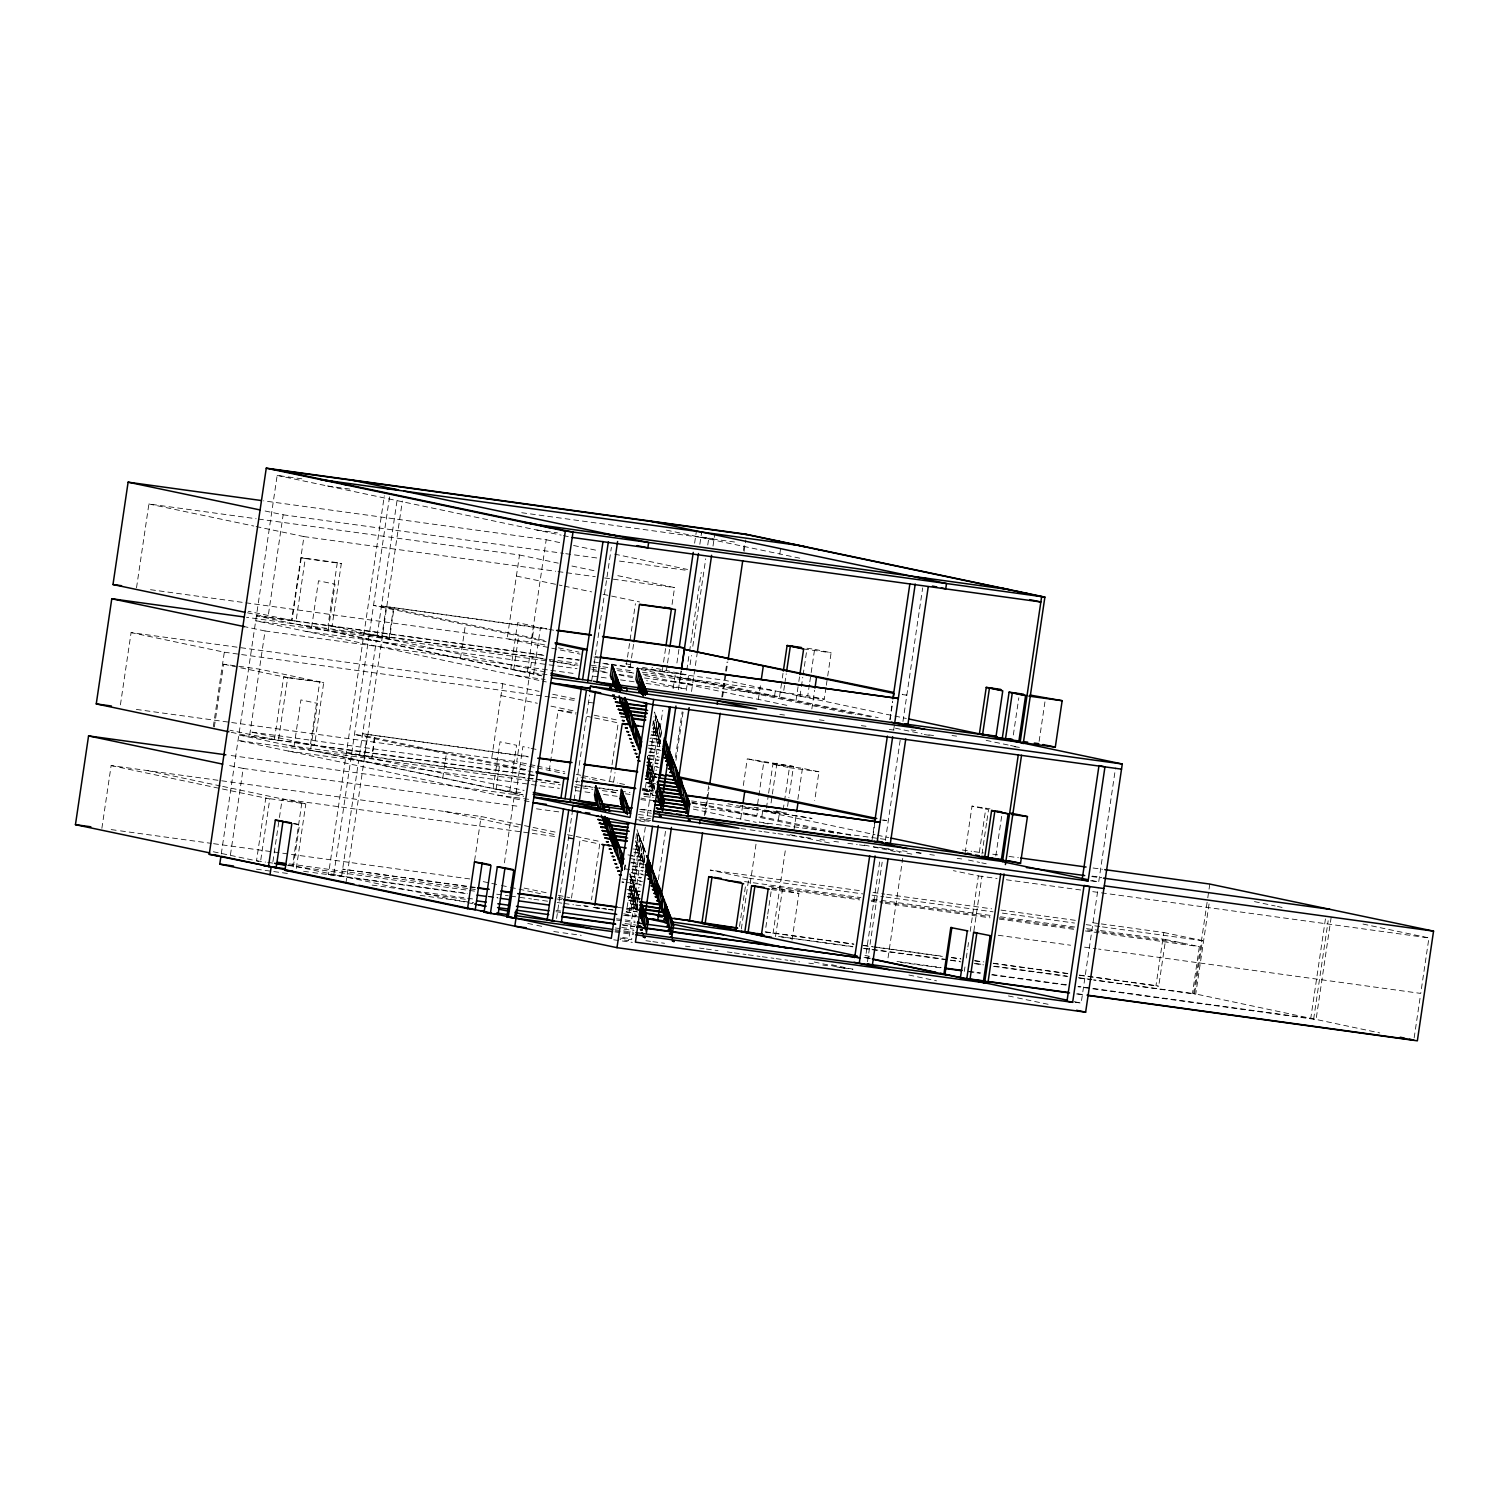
<?xml version="1.0" encoding="UTF-8"?>
<svg xmlns="http://www.w3.org/2000/svg" width="1509" height="1509" viewBox="0 0 1509 1509"><rect width="100%" height="100%" fill="white"/><g stroke="black" fill="none" stroke-linecap="round" stroke-linejoin="round"><path stroke-width="0.75" stroke-dasharray="5 3.75" d="M623.802 882.331L621.953 882.237M628.989 900.533L638.043 901.345M631.818 907.871L638.628 908.361M635.138 911.606L633.233 911.323L637.817 911.719M656.264 732.129L654.34 731.865L656.208 731.94M659.093 739.467L650.021 738.523M645.192 778.927L653.604 780.662M653.19 721.34L655.547 730.752L657.49 719.472L655.019 735.204M637.062 842.55L638.005 848.284M647.474 769.137L649.832 778.531C653.812 763.365 648.587 753.878 647.625 779.285L648.002 779.342M654.34 726.904L654.604 725.018M631.347 890.329L632.29 896.063M648.625 774.683L648.889 772.797M638.477 846.209L640.835 855.603M656.019 728.677L656.962 734.411L658.829 723.018L661.451 730.545L659.263 746.201M632.761 894.007L635.119 903.401L636.968 892.008L638.194 895.874M650.304 776.475L651.247 782.209M639.627 851.755L639.891 849.888M657.434 732.355L658.377 738.071M633.912 899.553L634.176 897.666M651.718 780.134L652.661 785.868M641.306 853.547L642.249 859.281L644.098 847.869L641.91 863.77L643.777 847.945M658.848 736.015L659.791 741.749M635.591 901.345L636.534 907.06L638.382 895.667L636.157 911.549L638.477 895.799L639.609 899.534M653.152 783.812L654.076 789.528M642.721 857.206L643.664 862.941L644.928 854.434M659.999 741.56L660.282 739.674M637.005 905.004L637.949 910.738M654.284 789.358L654.566 787.472M643.871 862.752L644.136 860.885M136.527 587.774L148.901 503.987L256.134 518.738M101.876 828.309L111.138 765.572L481.126 816.501L556.161 832.289M120.418 704.854L131.094 632.592L502.723 683.747L539.109 691.386M213.297 726.791L224.313 652.19L131.094 632.592M214.353 726.942L223.615 664.205L259.661 669.166L323.718 682.653L314.457 745.371M221.276 853.905L277.166 475.41L302.385 478.881M230.424 854.924L243.194 768.439L227.274 765.101M534.318 775.343L249.532 736.147L265.056 630.988L244.458 626.65M542.316 654.906L268.036 617.143L283.145 514.795L262.623 510.476M256.077 526.528L303.95 536.6L291.577 620.388L248.249 611.277M111.138 765.572L269.79 798.94L260.529 861.677L256.511 860.828L265.773 798.11L305.818 803.901L295.689 872.56M274.412 739.58L283.673 676.843L319.719 681.804L310.458 744.541M301.272 557.708L292.01 620.444L296.009 621.293L305.29 558.556L301.272 557.708L337.299 562.668L341.317 563.517L332.055 626.254M223.615 664.205L287.691 677.692L278.429 740.41L229.934 730.224M272.922 861.658L279.09 819.84M279.429 817.52L282.183 798.94L556.802 836.74M294.029 746.578L300.913 699.912L317.437 703.383L310.533 750.048M311.627 627.442L318.512 580.776L335.017 584.247L328.132 630.913M301.819 803.071L292.539 865.789L288.049 865.166M337.299 562.668L328.038 625.405L389.548 638.345L393.906 608.749L373.534 605.43L546.069 641.721M293.293 866.864L299.518 824.631L293.331 823.329M389.548 496.876L333.659 875.39L328.472 874.315L384.323 495.782M341.619 876.125L358.67 760.366L345.58 758.555M359.519 754.858L376.345 640.684L363.254 638.873M377.118 635.723L397.471 497.593M364.178 755.877L367.064 736.203L354.464 734.468L533.922 772.231M386.134 607.165L381.758 636.741L389.548 638.345M345.938 883.142L402.375 500.988M374.307 737.731L371.95 757.461L374.854 737.807L367.064 736.203M389.001 638.269L393.359 608.674M442.778 778.059L446.494 752.878M460.452 658.377L465.545 623.821M258.454 519.058L519.511 554.991L507.137 638.779L580.097 654.133M474.599 860.639L481.126 816.501M502.723 683.747L491.708 758.348L535.186 767.477M493.16 788.452L500.045 741.787L516.568 745.257L509.665 791.942M510.759 669.336L517.644 622.651L534.148 626.141L527.263 672.807M496.046 789.245L499.762 764.082M513.701 669.581L518.813 635.025M544.768 644.965L531.074 642.079L546.201 539.732L263.585 500.837M535.035 765.629L516.719 761.781L532.262 656.622L246.514 617.294M504.421 862.827L514.494 794.545L228.217 755.141M516.003 793.262L522.887 746.597L529.093 747.898M533.601 674.127L540.486 627.461L546.673 628.763M549.238 770.665L558.16 710.249L576.174 712.738M556.595 918.491L572.269 812.389M574.08 799.977L589.585 695.027M591.66 680.861L611.39 547.352M571.496 898.025L580.078 839.928L599.714 844.059L591.49 899.836M627.178 659.471L626.141 666.431L638.948 669.147M627.518 657.151L635.421 603.713M609.636 780.983L611.692 767.044M612.032 764.705L618.218 722.886L587.076 716.341M630.158 667.28L631.177 660.32M631.535 657.981L633.591 644.041M613.654 781.813L615.012 772.533M624.424 869.825L624.99 864.997M624.594 869.788L625.443 865.053M635.836 838.683L636.817 831.931M652.718 725.64L654.038 716.643M631.29 877.446L628.932 893.196M638.118 833.27L626.48 911.757L630.498 912.605L640.948 840.607M647.003 771.212L648.851 759.8L650.077 763.667M646.663 775.683L648.983 759.932M662.187 671.392L663.206 664.432M663.564 662.111L665.62 648.172M672.071 604.449L674.561 587.605L615.276 575.136M636.194 849.095L638.156 833.289L641.08 840.739M655.17 735.223L657.075 719.416L658.905 723.132L649.002 791.433L644.984 790.584L654.246 727.847L658.264 728.696L653.755 728.074M654.133 727.074L655.981 715.681L657.207 719.548M655.698 716.454L654.566 712.022L655.793 715.87L653.416 731.507L656.075 715.813M631.064 877.427L632.761 881.124L630.121 896.836L632.403 881.067L637.062 892.121L634.78 907.89L636.685 892.083M648.417 774.871L650.266 763.479M639.533 836.948L637.609 852.755L639.854 836.873M648.078 779.361L650.398 763.611M629.14 912.323L638.401 849.586M634.138 884.67L631.535 900.496L634.12 884.783M649.492 783.02L651.813 767.27M658.867 723.132L656.358 738.863M667.223 665.262L666.186 672.241L641.665 667.091M667.563 662.941L669.619 649.002M632.893 904.155L635.232 888.405L633.176 904.193M633.705 899.741L635.27 888.405M649.417 783.001L649.077 782.964C650.681 751.501 655.943 774.853 650.454 786.623L650.851 786.679M640.118 860.036L642.362 844.286M650.907 786.679L653.114 770.797L655.736 778.342L653.039 771.306M645.305 827.272L628.555 940.711L619.935 939.522M650.624 820.556L646.625 819.727L662.791 710.324M652.322 790.358L654.529 774.475L652.246 790.339M659.414 746.219L661.583 730.45M653.944 789.452L654.604 784.944M642.966 867.373L644.192 858.357M643.985 862.922L644.664 858.432M673.127 688.67L675.579 672.127M676.919 662.979L679.295 646.946M694.612 543.183L696.422 530.942M678.371 689.745L681.144 670.939M699.836 544.296L701.647 532.055L700.931 537.393M679.465 682.785L681.2 671.26M686.802 670.034L689.217 653.755M689.556 651.435L701.232 572.345M675.41 757.443L682.162 711.72M658.358 879.558L665.544 830.95M675.957 760.366L683.181 711.437M686.274 690.481L687.312 683.483L674.221 681.691M870.429 716.888L688.085 678.522L688.726 673.919M690.085 664.714L691.443 655.491M692.801 646.286L705.722 558.802M707.759 544.994L708.777 538.091L695.706 536.28M691.518 691.499L697.516 651.152M713.002 546.088L714.794 533.865M704.269 815.652L706.325 801.694M706.665 799.374L708.74 785.416M721.792 697.026L726.942 662.13M743.428 550.464L744.465 543.485M705.307 814.256L707.476 799.468M707.815 797.148L709.192 787.83M722.622 696.951L726.093 673.448M726.433 671.128L727.791 661.923M744.107 551.426L745.804 539.901M743.315 785.51L747.257 758.838L793.47 766.402L788.886 797.525M740.655 819.047L742.768 804.787M758.329 699.365L760.725 683.464M779.813 553.973L780.587 548.654M739.523 926.432L745.767 884.199M786.585 813.068L756.877 808.975L758.518 797.865M758.838 795.639L763.761 762.309L747.257 758.838M741.315 928.997L748.822 878.2L710.23 870.089L861.432 890.895M750.162 883.765L756.235 842.626M761.856 816.595L762.667 811.087M779.531 696.913L781.983 680.352M782.322 678.013L783.001 673.372M766.006 810.899L812.068 818.444L766.006 810.899L768.307 795.356M768.628 793.13L772.891 764.233L802.448 768.307L818.953 771.778L814.69 800.657M784.529 685.426L783.473 692.631L780.228 692.178M784.869 683.105L786.246 673.825M771.061 802.939L772.042 796.262M772.363 794.036L776.965 762.932M778.361 820.066L779.172 814.558M796.035 700.383L798.487 683.822M798.827 681.502L799.506 676.843M765.836 927.375L767.477 916.265M767.798 914.039L771.08 891.819M783.171 809.937L784.152 803.26M784.491 801.034L789.414 767.704L772.891 764.233M799.977 696.102L801.053 688.915M801.392 686.576L802.75 677.296M803.109 674.976L806.881 649.436M787.566 806.41L788.547 799.732M825.989 687.595L824.272 699.214L807.749 695.743L809.465 684.124M809.824 681.804L810.842 674.844M811.182 672.524L814.615 649.304L805.806 648.078M773.023 933.675L785.661 848.058M775.513 936.58L782.398 889.895L770.948 888.329M797.846 799.412L802.448 768.307M793.923 830.252L796.356 813.804M811.842 708.928L814.634 690.292M826.328 685.275L827.347 678.314M827.705 675.994L831.119 652.775L814.615 649.304M792.018 940.05L798.902 893.385L782.398 889.895M871.9 840.966L874.522 823.348M889.876 719.661L892.536 701.119M872.824 836.646L874.767 823.518M890.084 719.699L892.687 702.175M893.686 729.866L894.705 722.943M870.071 958.46L865.525 957.517L879.936 859.998M867.486 961.723L882.18 862.186M885.387 840.456L900.175 740.259M902.948 721.472L922.678 587.888M888.047 957.857L902.74 858.376M965.138 852.792L972.022 806.108L989.998 808.881M979.303 852.472L985.867 808.013M964.289 971.4L964.949 966.967M966.25 958.064L967.571 949.18M967.891 946.954L968.552 942.521M970.193 931.393L978.379 875.918L953.386 870.655M981.982 854.037L986.565 822.933M986.905 820.707L988.546 809.597L972.022 806.108M973.909 930.827L982.001 875.974M1013.331 734.977L1018.82 697.818M995.808 855.943L1001.712 815.935M1039.116 741.353L1044.945 701.874M1090.422 880.803L1098.703 881.954L1115.547 767.892M1075.087 1002.259L1081.161 1003.108L1098.25 887.349M1100.476 930.563L1165.608 939.522L1158.705 986.207L1155.988 985.622L1163.835 932.524L1089.404 922.282M1165.608 939.522L1199.372 946.633L1192.487 993.299L1379.735 1032.91M1193.619 993.771L1207.445 900.062M1207.785 897.78L1209.803 884.067M1163.835 932.524L1202.428 940.635L1194.581 993.752L1094.553 979.982M1209.049 903.985L1195.732 994.205L1093.233 979.945M1325.43 918.924L1310.755 1018.405L1078.313 986.414M1313.66 1019.009L1328.165 920.754M1331.164 917.359L1316.074 1019.518L1077.954 986.754M1414.159 1037.871L1420.403 995.638M1362.985 924.055L1428.929 937.919L1420.724 993.412L1098.59 949.067M637.251 846.228L635.515 845.436M640.08 853.151L633.308 852.679M650.851 793.602L652.643 794.3M646.984 779.644L645.23 778.908L654.17 780.134M654.208 787.698L648.059 786.246L654.774 787.17M642.909 860.47L633.893 859.715M650.851 735.147L657.66 735.92L651.416 734.638M659.037 739.693L657.188 739.184L659.037 739.278M646.606 782.605L655.019 784.322M649.436 789.924L651.228 790.641L649.474 789.905M641.495 857.225L626.348 854.603M637.213 904.702L630.404 903.929L636.647 905.211M656.189 732.393L651.662 731.79M655.849 735.26L657.622 736.015M658.678 742.598L660.301 743.39L651.435 742.183M648.361 783.378L646.644 782.567L655.585 783.812M636.873 849.133L638.59 849.944L634.12 849.322M639.703 856.471L641.419 857.282L630.253 855.735M629.404 897.251L627.687 896.44L638.854 897.987M629.027 900.571L630.875 900.722L629.102 900.1M632.233 904.589L630.517 903.778M631.856 907.909L633.705 908.06L631.931 907.437M646.588 775.683L648.53 759.876L647.436 756.141M642.683 844.323L640.985 840.607L638.665 856.357M644.136 848.001L645.324 851.736M629.064 893.215L639.684 894.611M657.849 742.522L660.169 726.772M327.434 485.973L350.56 489.161M521.718 512.72L734.525 542.014M536.789 530.017L557.443 532.847M283.145 514.795L563.423 553.369M565.762 553.69L598.469 558.198M619.482 561.084L687.217 570.421M303.95 536.6L555.689 571.251M558.009 571.571L595.301 576.702M604.637 577.985L674.561 587.605M305.29 558.556L341.317 563.517M803.637 648.983L831.119 652.775M546.673 628.687L381.475 605.958L547.239 629.159M150.523 589.698L531.074 642.079M902.552 694.593L906.834 695.177L902.231 694.215M558.613 657.151L579.569 660.018M593.546 661.942L600.525 662.904M602.864 663.224L632.912 667.374M641.91 668.6L686.123 674.693L651.926 667.506M543.825 655.396L256.436 615.842L541.844 675.862M557.802 657.32L578.739 660.206M604.336 663.734L608.995 664.375M611.315 664.696L634.667 667.902M636.911 668.204L725.074 680.352L906.343 718.473M363.971 633.912L546.918 659.093M549.257 659.414L577.174 663.262M591.132 665.186L600.45 666.469M602.77 666.789L614.408 668.393M616.728 668.713L633.007 670.939M642.325 672.222L688.047 678.522M306.685 626.405L382.305 636.817M680.144 677.805L775.324 690.915L774.589 695.875L644.494 677.975M780.266 691.952L807.749 695.743M554.727 661.961L255.7 620.803L546.315 681.936M557.066 662.281L578.004 665.167M591.962 667.091L608.259 669.336M617.558 670.618L633.837 672.844M643.117 674.127L724.339 685.312L878.219 717.68M796.733 695.649L824.272 699.214M305.95 631.366L546.767 664.526M549.106 664.847L577.023 668.676M593.301 670.92L600.28 671.882M602.619 672.203L607.259 672.844M618.897 674.448L632.856 676.372M265.056 630.988L548.465 669.996M550.785 670.317L576.344 673.825M592.603 676.07L606.543 677.994M620.482 679.899L634.421 681.823M646.041 683.426L685.539 688.858L646.644 680.672M516.04 670.449L548.446 674.9M515.323 675.41L545.164 679.522M911.04 729.884L915.586 730.507M952.047 735.524L956.612 736.147M779.832 714.398L784.491 715.04M819.425 719.85L824.084 720.491M861.356 725.622L866.015 726.263M889.31 729.469L893.969 730.111M928.903 734.902L933.543 735.543M1014.746 746.729L1019.386 747.37M924.206 734.562L931.166 735.524M224.313 652.19L549.483 696.951M551.804 697.271L577.362 700.798M588.982 702.383L595.942 703.345M287.691 677.692L323.718 682.653M650.586 737.995L657.302 738.92M649.775 741.353L660.452 742.937M651.19 745.012L660.037 746.672M648.398 745.239L659.565 746.766M763.761 762.309L793.47 766.402M648.134 748.068L659.32 749.596M789.414 767.704L818.953 771.778M649.813 748.898L660.98 750.445M649.549 751.727L658.49 752.953M648.983 752.255L657.924 753.481M648.738 755.085L657.679 756.33M648.172 755.613L659.339 757.16M647.908 758.442L659.093 759.989M647.342 758.97L658.528 760.517M647.097 761.8L658.264 763.347M646.531 762.328L657.698 763.875M646.267 765.157L657.452 766.704M647.946 766.006L659.112 767.534M647.682 768.836L656.622 770.062M647.116 769.364L656.057 770.59M646.871 772.193L655.811 773.419M646.305 772.721L657.471 774.249M527.848 756.462L362.65 733.732L528.376 756.914M646.512 772.797L660.47 774.721M647.04 773.249L656.34 774.532M646.041 775.551L657.226 777.097M656.66 777.607L645.399 776.06M136.338 709.419L516.719 761.781M525.566 769.779L250.4 731.903L371.95 757.461M881.822 820.028L888.254 820.915L883.652 819.953M642.155 789.113L653.793 790.716M642.74 789.565L652.039 790.848M644.984 790.584L651.813 791.527M533.224 775.494L238.837 734.977L522.189 794.564M575.118 781.247L579.758 781.888M642.23 790.49L653.491 792.036M754.066 807.39L758.65 808.032M346.391 753.048L559.613 782.398M575.91 784.642L582.889 785.604M585.209 785.925L596.847 787.528M599.167 787.849L617.785 790.414M643.381 793.923L657.339 795.847M289.106 745.54L525.264 778.04M527.584 778.361L560.16 782.85M581.097 785.736L592.735 787.34M595.055 787.66L618.332 790.848M620.652 791.169L629.97 792.451M643.928 794.375L653.227 795.658M691.631 800.939L757.744 810.05L756.914 815.558L693.103 806.768M530.074 780.681L238.026 740.485L522.001 800.204M532.413 781.002L560.329 784.85M574.288 786.774L592.905 789.339M602.223 790.603L616.162 792.527M625.462 793.809L630.102 794.451M644.022 796.356L653.303 797.639M692.744 803.071L706.665 804.995M288.276 751.048L529.093 784.208M531.432 784.529L559.349 788.358M575.627 790.603L582.606 791.565M584.945 791.885L591.924 792.847M603.562 794.451L617.521 796.375M640.778 799.563L650.096 800.845M885.33 839.4L759.272 822.047L770.59 824.442M962.365 850.001L971.702 851.302M974.041 851.623L983.378 852.906M992.715 854.188L999.712 855.15M1009.049 856.433L1018.386 857.716M1093.082 867.996L1102.438 869.297M498.46 789.565L523.906 793.074M641.551 809.277L650.869 810.559M639.797 809.409L651.435 811.012M639.759 811.597L651.398 813.2M1092.214 876.107L1101.513 877.37M916.661 852.453L921.339 853.094M1091.743 876.54L1101.08 877.823M497.649 795.092L529.772 799.506M638.42 814.464L651.341 816.218M740.825 828.554L747.804 829.516M750.124 829.837L761.762 831.44M764.101 831.761L775.739 833.364M778.059 833.685L789.697 835.288M792.018 835.609L803.656 837.212M805.976 837.533L810.635 838.174M819.953 839.457L824.593 840.098M833.911 841.381L838.57 842.022M847.869 843.286L857.187 844.568M859.508 844.889L866.487 845.851M873.334 846.794L879.936 847.7M884.255 848.303L893.366 849.548M902.476 850.812L907.041 851.434M916.152 852.698L920.697 853.321M929.827 854.566L934.373 855.207M957.159 858.338L961.723 858.961M638.892 817.105L650.492 818.708M640.42 818.878L646.625 819.727M635.553 819.481L651.907 821.726M243.194 768.439L520.171 806.579M536.468 808.805L559.745 812.012M978.379 875.918L997.072 878.483M1006.409 879.766L1081.104 890.046M1092.78 891.649L1428.929 937.919M568.44 838.344L575.419 839.306M633.007 848.945L639.759 849.869L635.761 849.02M633.874 852.17L638.345 852.774M629.989 858.564L641.174 860.111M873.051 892.498L884.689 894.101M887.009 894.422L991.696 908.833M1000.995 910.116L1075.445 920.358M748.822 878.2L862.79 893.894M872.108 895.177L883.727 896.78M886.066 897.101L993.073 911.832M1002.372 913.115L1074.483 923.036M1086.122 924.64L1100.08 926.564M1102.4 926.884L1202.428 940.635M631.403 862.243L642.589 863.77M630.837 862.771L644.249 864.6M632.818 865.902L644.003 867.449M744.559 881.577L860.866 897.591M872.504 899.194L991.13 915.51M1000.448 916.793L1074.88 927.035M1086.518 928.639L1098.137 930.242M632.252 866.43L643.438 867.977M768.798 886.16L859.526 898.647M871.146 900.251L882.784 901.854M885.104 902.175L989.791 916.585M999.09 917.868L1075.86 928.431M1087.48 930.034L1099.118 931.638M1101.438 931.958L1182.867 943.163M771.344 887.726L859.753 899.892M871.372 901.477L883.01 903.08M885.33 903.401L990.017 917.812M999.316 919.094L1076.087 929.657M1085.386 930.94L1199.372 946.633M632.007 869.259L643.174 870.806M624.726 868.863L642.627 871.334M293.765 823.839L299.518 824.631M771.401 889.593L798.902 893.385M631.177 872.617L642.362 874.164M632.856 873.447L644.041 874.994M630.366 875.974L641.551 877.521M629.8 876.503L640.985 878.049M629.536 879.332L640.721 880.879M622.274 878.936L642.4 881.709M626.48 882.388L642.136 884.538M630.404 883.538L641.57 885.066M998.204 935.259L1070.579 945.219M1084.575 947.143L1096.251 948.746M630.14 886.368L639.08 887.594M629.574 886.896L638.514 888.122M627.084 889.423L640.495 891.253M628.763 890.253L639.929 891.781M627.933 893.611L639.118 895.139M640.533 898.817L627.612 896.912M630.762 900.93L637.477 901.854M111.176 829.592L118.174 830.554M120.494 830.874L211.241 843.361M213.561 843.682L271.733 851.698M274.072 852.019L471.864 879.238M633.591 908.267L638.062 908.89M475.278 887.386L342.656 869.127L475.769 887.839M626.499 908.211L640.476 910.134M557.217 899.043L561.857 899.685M617.709 907.362L624.688 908.324M627.008 908.644L643.306 910.889M289.2 863.903L475.373 889.537M256.511 860.828L265.527 862.073M267.772 862.394L274.525 863.318M594.961 907.418L606.222 908.965M608.467 909.286L612.975 909.908M287.54 865.393L475.75 891.31M496.687 894.196L508.326 895.78M510.664 896.101L517.644 897.063M519.964 897.383L531.602 898.987M533.922 899.307L547.899 901.231M557.198 902.514L561.857 903.155M564.177 903.476L573.495 904.759M575.816 905.079L587.454 906.683M593.112 907.362L606.618 909.21M608.863 909.531L613.371 910.153M625.99 911.983L635.044 913.228M765.195 931.845L853.585 944.012M862.884 945.294L872.202 946.558M874.522 946.879L941.974 956.178M951.292 957.461L960.592 958.743M974.55 960.648L983.849 961.931M993.148 963.214L1067.599 973.456M1079.218 975.059L1155.988 985.622M765.591 932.09L853.981 944.257M863.28 945.539L877.238 947.463M879.577 947.784L942.37 956.423M951.689 957.706L960.988 958.988M974.946 960.912L981.925 961.874M993.544 963.478L1067.995 973.72M1079.614 975.323L1158.705 986.207M328.472 874.296L467.262 893.403M488.161 896.289L497.517 897.572M625.443 915.171L639.439 917.114M852.849 946.558L778.191 936.429L852.792 946.86M864.261 948.274L948.237 959.686M950.33 960.12L959.856 961.29M975.927 963.647L983.114 964.496M994.525 966.213L1066.863 976.021M1078.275 977.738L1092.459 979.53M303.592 871.259L310.533 872.221M312.835 872.542L467.809 893.856M488.709 896.742L498.045 898.025M623.651 915.303L635.327 916.925M863.337 948.463L948.501 960.026M950.84 960.346L960.969 961.893M974.173 963.572L983.51 964.855M993.507 966.382L1067.882 976.606M1079.218 978.021L1091.12 979.813M256.436 869.184L288.521 873.598M372.195 885.104L465.281 897.93M467.601 898.251L474.58 899.213M556.029 910.417L560.688 911.059M616.483 918.736L635.044 921.282M425.689 893.8L469.903 899.892M556.01 911.738L560.669 912.379M616.521 920.056L635.138 922.621M420.124 895.365L473.637 902.722M624.915 923.546L636.553 925.149M897.006 961.459L941.163 967.533M969.061 971.381L980.68 972.965M992.3 974.569L1066.693 984.811M865.525 957.517L870.203 958.158M900.552 962.327L940.239 967.797M968.25 971.645L979.926 973.248M991.583 974.852L1066.297 985.151M622.161 924.696L634.874 926.469M622.708 925.149L634.346 926.752M621.727 927.45L633.384 929.054M615.351 927.96L633.969 930.525M614.918 929.714L633.535 932.279M1077.69 993.809L1084.688 994.789M1076.539 993.922L1083.537 994.884M615.219 930.883L633.837 933.449M614.88 931.902L633.497 934.467M622.632 937.523L631.931 938.805M645.909 940.711L650.549 941.352M652.888 941.673L664.526 943.276M685.463 946.162L690.122 946.803M699.422 948.086L704.081 948.727M706.401 949.048L718.039 950.651M727.357 951.934L732.016 952.575M734.336 952.896L745.974 954.499M748.294 954.82L759.932 956.423M762.271 956.744L773.891 958.328M776.23 958.649L787.868 960.252M790.188 960.573L799.506 961.855M808.805 963.138L813.464 963.779M822.763 965.062L827.422 965.703M836.74 966.986L841.381 967.627M843.72 967.948L853.019 969.231L828.045 963.968M620.161 938.108L631.799 939.711M553.784 931.543L560.65 932.505M562.951 932.807L581.267 935.335M613.71 939.805L632.328 942.37M708.815 538.091L714.021 539.185M666.431 530.131L799.77 558.179M277.166 475.41L561.141 535.129M563.366 535.601L570.006 536.997M546.201 539.732L559.877 542.618M573.552 545.485L598.639 550.766M614.597 554.124L687.557 569.459M519.511 554.991L558.273 563.159M571.949 566.026L597.036 571.307M516.399 576.061L562.008 585.643M564.291 586.133L591.641 591.886M603.053 594.282L639.533 601.959M148.901 503.987L253.795 526.037M548.748 629.196L554.935 630.498M393.906 608.749L546.069 640.759M558.443 647.833L578.966 652.152M595.319 656.415L598.752 657.151M593.792 657.019L598.337 657.962M625.707 663.734L632.535 665.167M986.169 740.372L1008.314 745.031M1010.54 745.503L1017.179 746.898M641.193 669.619L855.49 714.7M687.349 683.483L692.537 684.577M629.196 672.203L633.705 673.165M644.965 675.523L787.189 705.439M895.459 728.206L922.037 733.808M532.262 656.622L550.559 660.47M552.841 660.961L578.004 666.242M591.735 669.128L607.75 672.505M619.18 674.9L632.912 677.786M369.158 635.006L548.616 672.75M247.514 612.824L268.036 617.143M331.32 631.215L540.958 675.296M552.747 694.253L577.758 699.516M500.969 695.611L537.355 703.269M550.992 706.137L576.004 711.399M594.188 715.209L618.652 720.359M558.16 710.249L575.948 714.002M531.149 748.332L537.336 749.633M1254.469 901.609L1275.162 905.966M1277.463 906.437L1282.065 907.418M776.267 810.899L782.454 812.2M740.353 805.504L746.54 806.806M748.615 807.24L756.877 808.975M762.762 810.465L779.266 813.936M647.983 786.698L649.738 787.076M727.923 803.769L875.05 834.722M877.333 835.194L888.744 837.608M1091.837 880.501L1098.703 881.954M537.317 766.119L564.762 771.891M576.212 774.306L580.776 775.268M583.078 775.739L617.388 782.964M619.671 783.435L626.537 784.887M642.551 788.245L651.699 790.169M537.468 767.968L564.913 773.74M580.927 777.116L590.076 779.04M592.377 779.512L599.224 780.964M691.782 802.147L851.416 835.439M968.495 860.055L979.567 862.394M981.793 862.846L986.207 863.789M650.888 793.564L652.624 793.941M643.871 793.017L652.869 794.903M691.895 803.109L837.872 833.817M374.854 737.807L527.018 769.816M879.313 847.303L904.664 852.642M906.966 853.113L913.888 854.566M611.522 791.885L616.03 792.847M640.797 798.054L654.302 800.883M693.329 809.107L756.198 822.33M864.317 845.059L871.127 846.492M873.353 846.964L899.93 852.547M790.018 834.666L796.922 836.118M799.223 836.608L822.216 841.437M824.518 841.928L831.421 843.38M351.559 754.142L524.113 790.433M231.217 732.299L249.532 736.147M313.646 750.897L523.302 794.979M514.494 794.545L523.585 796.469M639.571 820.858L646.399 822.292M524.227 800.675L530.866 802.071M635.44 845.908L637.175 846.285M567.535 834.684L599.375 841.381M445.08 811.54L518.304 826.951M532.036 829.837L557.198 835.118M568.648 837.533L575.514 838.966M147.184 770.533L220.389 785.944M222.691 786.415L305.818 803.901M622.01 881.765L623.764 882.143M864.921 955.386L869.486 956.348M863.997 957.423L868.562 958.385M1074.276 1001.655L1081.161 1003.108M524.132 888.084L546.88 892.875M558.236 895.252L569.61 897.648M626.461 909.606L637.835 912.002M483.22 881.633L499.139 884.972M501.422 885.462L508.231 886.896M510.514 887.367L533.262 892.159M535.525 892.63L542.353 894.064M558.273 897.402L562.819 898.364M636.496 915.133L634.648 914.982L636.345 915.586M583.7 905.381L588.265 906.343M594.433 907.645L601.186 909.059M623.707 913.794L634.968 916.17M908.908 975.021L936.523 980.831M1008.427 995.94L1015.255 997.374M1017.519 997.864L1049.302 1004.541M814.275 962.025L846.077 968.721M288.181 864.883L465.64 902.193M467.847 902.665L474.505 904.061M213.297 851.755L245.137 858.451M247.419 858.923L254.229 860.356M527.754 923.414L534.563 924.847M536.827 925.319L543.655 926.752M642.683 844.21L643.909 848.077M637.024 829.554L638.25 833.402L636.591 844.606L635.383 840.758M629.894 873.673L631.12 877.54M629.668 888.556L630.875 892.404M660.169 727.168L661.376 731.111M658.754 723.509L659.942 727.451M655.925 716.171L658.528 723.792M651.624 767.628L652.812 771.571M650.209 763.969L651.398 767.911M648.776 760.31L649.983 764.252M647.361 756.631L648.568 760.574M644.041 848.379L645.23 852.321M642.608 844.7L643.815 848.643M641.193 841.041L642.4 844.983M639.778 837.382L640.985 841.324M638.364 833.704L639.571 837.646M638.326 896.157L639.514 900.1M636.911 892.498L638.1 896.44M635.478 888.839L636.685 892.781M634.063 885.161L635.27 889.103M632.648 881.501L633.855 885.443M631.234 877.823L632.441 881.784M629.819 874.164L631.026 878.106M652.925 728.187L654.831 728.526L652.944 728.13"/><path stroke-width="1.5" d="M594.074 805.278L592.169 805.052L594.018 805.146M598.318 816.331L596.413 816.067L598.281 816.143M600.676 827.215L605.26 827.404M603.506 834.534L608.089 834.722M603.977 831.006L602.091 830.667L626.782 833.836M606.825 838.268L604.92 838.004L627.386 840.853M608.316 684.011L610.145 684.35M609.655 845.606L607.731 845.38L609.598 845.474M611.07 849.341L609.164 849.058L611.013 849.152M614.446 695.14L612.541 694.913M613.899 856.659L611.994 856.395L613.842 856.471M616.804 706.005L621.387 706.193M616.257 867.543L618.086 867.468M619.633 713.342L626.442 713.832M619.558 871.278L617.653 871.051L619.501 871.146M627.197 728.13L625.292 727.866L627.14 727.942M630.026 735.468L628.121 735.185L629.97 735.279M639.382 922.659L637.515 922.565M642.212 929.997L640.306 929.714L642.155 929.808M646.342 706.476L626.103 703.986M648.153 878.86L649.983 879.219M655.51 801.468L684.577 805.41M658.339 808.786L687.406 812.729M660.885 911.87L662.753 912.172M664.281 757.669L666.167 757.801L664.318 757.707M668.525 768.666L670.411 768.798L668.562 768.703M671.354 776.003L673.203 776.343M671.826 772.457L669.977 772.382M671.279 933.996L669.374 933.713L671.222 933.807M677.013 790.659L678.918 790.791L677.051 790.716M678.428 794.338L680.333 794.413L678.465 794.375M679.842 797.997L681.747 798.129L661.508 795.639M681.257 801.675L683.162 801.788L662.923 799.298M684.105 808.994L685.991 809.126L655.095 804.599M597.904 819.462L604.09 820.896M614.031 698.271L615.842 698.988L614.088 698.252M617.256 702.647L615.446 701.93L646.305 706.287M629.611 738.599L631.403 739.316L629.649 738.58M632.818 742.975L630.969 742.409L632.743 743.069M626.971 823.461L628.612 824.272L608.561 821.518M643.023 702.458L644.928 702.704M641.797 933.128L643.588 933.826L641.834 933.109M657.924 811.936L659.735 812.634L657.962 811.899M661.149 816.294L659.376 815.577M655.283 896.799L657 897.61M659.923 904.834L639.703 902.175M658.509 901.175L656.641 900.59L658.414 901.269M661.338 908.512L639.458 905.004M677.466 787.302L657.83 784.114M669.864 930.393L667.959 929.997L669.807 930.129M670.864 937.127L672.656 937.825L670.901 937.108M674.07 941.503L672.222 940.918L673.995 941.597M690.198 820.311L688.349 819.991M612.088 677.484L614.446 686.878L616.087 675.674L614.88 671.807L613.031 683.219M613.22 683.03L613.503 681.144M598.507 807.9L598.79 806.013M616.068 690.367L617.709 679.144L618.916 683.011L617.898 689.953L619.124 682.804L621.765 690.349M619.162 695.819L621.519 705.212L622.651 698.724M603.034 817.01L605.392 826.404L606.637 817.916M620.312 701.364L620.576 699.478M621.991 703.137L622.934 708.872L624.594 697.667M623.406 706.816L624.349 712.55L626.009 701.345L624.783 697.479M607.014 829.893L608.655 818.67L609.881 822.537M608.693 831.685L609.636 837.401L611.485 826.008L614.125 833.534L612.465 844.738L611.258 840.89L612.88 829.799M610.108 835.345L611.051 841.079L612.711 829.875M627.386 719.699L628.763 708.551L630.479 712.267M629.064 721.472L630.008 727.206L631.875 715.813L634.497 723.339L632.837 734.543L631.913 728.809M630.498 725.15L631.422 730.884L633.29 719.472M637.628 681.012L638.552 686.746L640.42 675.353L641.627 679.22L639.967 690.424M614.088 848.228L615.729 837.005L616.955 840.871L615.295 852.076L612.673 844.55L614.314 833.345L615.54 837.212L613.88 848.416M639.043 684.69L641.4 694.083L643.343 682.804M640.174 690.235L641.91 679.144M617.2 853.679L618.124 859.413L619.973 848.115M624.047 811.427L624.33 809.541M634.459 738.014C637.911 728.64 633.591 711.89 633.044 734.355L635.685 741.881L637.326 730.677L636.119 726.81L634.27 738.203M641.589 693.895L643.249 682.69L644.456 686.557L643.117 695.63M618.615 857.338L619.539 863.073L621.406 851.68L622.613 855.546L620.972 866.732M620.029 860.998L622.387 870.41M637.571 743.484L638.514 749.2L640.363 737.807M621.161 866.562L622.538 855.414L624.028 859.206M638.986 747.144L639.929 752.878L641.532 741.56M645.852 704.892L646.116 703.024M640.137 752.689L640.401 750.803M645.55 864.544L647.908 873.937L649.568 862.733L648.361 858.885L646.701 870.089M655.698 793.017L655.981 791.131M639.854 912.341L642.193 921.735L643.853 910.531L642.645 906.664L640.985 917.887M657.396 794.809L658.339 800.543L660.188 789.132L662.809 796.658L661.168 807.862M664.526 750.671L665.469 756.405L667.072 745.088M658.811 798.468L659.754 804.203L661.357 792.885M665.941 754.349L668.298 763.743L669.939 752.538L668.732 748.671L667.072 759.895M644.098 923.338L645.041 929.072L646.889 917.661L648.097 921.527L646.456 932.732L645.512 926.998M661.376 807.692L663.017 796.469L664.224 800.336L662.583 811.54L659.942 804.014L661.602 792.81M651.228 879.219L652.171 884.934L654.057 873.654M652.643 882.878L655 892.272L656.641 881.067L655.434 877.201L653.586 888.612M653.774 888.424L654.057 886.538M673.014 772.683L675.372 782.077L676.994 770.741L678.446 774.532L676.787 785.736L675.843 780.002M674.165 778.229L674.429 776.343M659.716 901.213L662.074 910.606C663.3 888.122 666.563 904.117 663.488 914.265L662.545 908.531M660.867 906.758L661.131 904.872M681.238 796.563L681.502 794.677M682.936 798.336L683.86 804.071L685.727 792.678L686.935 796.545L685.275 807.73L684.35 802.015M667.94 925.092L669.317 913.945L671.052 917.661M669.638 926.866L670.562 932.6L672.429 921.207L673.636 925.074L671.977 936.278L671.052 930.544M209.619 852.887L75.45 824.668L88.559 735.92L225.878 754.821M245.231 612.352L112.986 584.53L128.114 482.182L261.246 500.516M228.934 731.808L96.255 703.911L111.779 598.752L244.194 616.974M268.432 866.788L275.336 820.104L283.013 821.16L276.128 867.845L209.242 854.32L266.263 468.167L745.823 534.186L1044.888 597.092L1023.253 743.635M908.625 718.944L1122.281 764.007L1085.631 1012.181L616.992 947.671L219.767 864.129L220.936 856.225L354.275 884.274M270.017 874.692L271.186 866.807M467.564 908.663L474.467 861.997L482.144 863.054L475.26 909.72L467.564 908.663L284.956 870.259L291.841 823.574L275.336 820.104M490.406 913.473L497.31 866.788L504.987 867.845L498.102 914.529L490.406 913.473L484.087 912.134L490.972 865.468L474.467 861.997M612.56 931.581L506.911 916.944L513.814 870.259L497.31 866.788M508.307 917.227L565.328 531.074L266.263 468.167M515.588 911.323L514.607 918L506.911 916.944M536.223 772.702L563.838 778.512L560.933 798.167L533.318 792.376M555.274 643.645L582.889 649.455L578.513 679.05L550.917 673.24M563.536 808.881L547.126 920L612.597 929.393M565.026 798.733L581.55 686.878M582.625 679.616L603.015 541.486M552.351 921.094L568.761 809.975M570.138 800.694L586.303 691.122M587.68 681.804L608.334 541.938M717.171 704.118L717.643 700.893L756.65 709.079L590.472 686.218L589.698 691.367L652.888 704.646L1121.527 769.156M577.777 811.182L561.405 922.339L591.603 928.695M595.451 691.518L579.305 801.09L595.602 803.335M617.596 541.505L596.904 681.955L615.502 684.52M613.503 668.261L611.617 679.54L610.391 675.692L612.05 664.488L614.635 671.901M600.148 796.79L598.318 808.069L597.092 804.222L598.752 793.017L601.525 800.449M600.205 809.673L601.582 800.336L602.789 804.203M602.091 809.031L602.751 804.09M619.633 691.499L620.633 686.595L619.822 691.386M604.336 808.164L603.034 804.127M620.105 701.553L620.727 697.29M606.844 817.708L605.599 826.215L608.221 833.741L610.07 822.348L611.428 826.102M594.81 905.325L603.732 844.908L602.374 844.625M608.976 811.106L609.523 807.428L603.034 806.07M626.612 691.612L627.103 688.311L618.483 686.501M633.931 641.721L639.42 604.543L675.466 609.504L669.958 646.682M606.807 830.082L608.636 818.783M615.71 767.874L622.217 723.735L628.97 724.66M627.367 704.892L625.763 716.209C623.5 711.041 625.481 690.122 628.838 708.683L627.178 719.868M627.612 704.816L625.971 716.021L628.593 723.547L630.46 712.135L631.667 716.002M639.08 671.807L637.138 683.087L635.93 679.239L637.59 668.015L640.495 675.466M622.859 792.998L621.218 804.09L622.425 807.956L624.085 796.752L622.576 792.961M618.558 844.455L616.709 855.735L615.502 851.887L617.162 840.683L621.218 851.755M625.745 813.219L627.122 803.882L628.329 807.749M643.287 695.687L644.758 686.482M627.31 814.69C625.537 792.565 632.837 822.99 628.461 808.051M645.173 695.045L646.173 690.141M645.343 694.932L646.116 690.141M628.385 822.594L611.296 938.334L493.877 913.643M623.311 864.035L622.745 855.829M646.908 703.383L630.064 817.444L533.846 797.393L571.647 802.599L610.655 810.805L572.835 805.599M616.992 947.671L653.642 699.497L590.472 686.218M665.959 645.833L671.448 608.674L664.601 607.222M658.773 785.585L657.358 781.794L658.49 786.246M646.644 855.98L648.153 859.074L646.493 870.278M663.111 747.012L664.413 738.165L665.62 742.126M669.449 706.929L652.605 820.99L1088.121 880.935L1104.965 766.874L1098.986 765.61L1082.142 879.672L1088.121 880.935M639.363 914.397L641.023 903.193M652.51 826.404L635.421 942.144L1072.635 1002.334L1089.724 886.594L1084.084 885.406L1066.995 1001.146L1072.635 1002.334M656.924 796.865L658.773 785.472L659.98 789.339M660.055 777.21L663.847 751.576M665.224 742.258L670.373 707.306M603.091 636.836L684.52 648.04L679.295 646.946L693.253 552.407M640.778 918.076L642.438 906.871L641.268 903.118M645.456 914.114C643.155 902.872 641.457 920.509 643.607 925.394L645.475 914.001L646.682 917.868M666.884 760.083L668.525 748.879L665.903 741.353L664.054 752.746L662.828 748.898M644.965 915.888L650.436 878.842M651.473 871.9L658.301 825.612M663.168 792.715L667.714 761.856M669.091 752.557L675.957 706.023M681.483 668.657L698.478 553.52M663.243 792.583L665.827 775.079L674.561 776.286M681.521 669.072L684.445 649.342L893.045 692.273M670.147 752.35L668.506 763.554L669.713 767.402L671.354 756.216L669.902 752.425M656.849 880.879L655.208 892.083L656.415 895.931L658.056 884.746L656.887 880.992M674.391 763.46L672.542 774.739L671.335 770.892L673.052 759.8M673.957 778.418L675.806 767.006L677.032 770.759M659.49 888.405L657.83 899.609C655.868 876.522 658.886 884.406 662.281 895.61M659.678 888.197L658.037 899.421L659.244 903.269L661.149 891.989M660.169 903.816L657.773 920.018L652.586 918.924M661.546 894.554L671.448 827.422M689.141 707.664L678.918 776.89L876.748 818.5M697.347 652.001L711.626 555.293M660.659 906.947L662.508 895.535L663.734 899.402M681.219 781.756L679.616 793.074C677.296 787.773 679.503 767.062 682.69 785.548M681.464 781.681L679.823 792.885L682.445 800.411L684.313 789L685.52 792.866M681.031 796.733L682.653 785.416L684.35 789.132M666.563 906.739L664.903 917.944L663.696 914.096L665.337 902.872L667.978 910.399L666.318 921.603L665.111 917.755L666.563 906.626M667.732 925.262L669.392 914.077L668.166 910.21L666.525 921.414L669.147 928.94L671.015 917.529L672.222 921.395M688.349 800.204L686.708 811.408L685.482 807.56L687.142 796.337L689.764 803.863L688.123 815.067L686.897 811.22L688.594 800.128M699.516 823.631L700.044 820.085L739.033 828.29L653.642 816.539M689.575 920.735L702.572 832.761M709.89 783.171L720.208 713.267M728.13 659.622L742.749 560.631M736.618 930.393L705.099 923.772L712.003 877.087L708.758 876.654L701.855 923.319L737.675 928.242M743.088 802.599L744.71 791.678M761.366 679.088L763.309 665.941M735.619 930.431L742.522 883.746M764.063 887.386L751.652 885.67L744.767 932.336L764.044 934.995M783.341 671.052L787.113 645.512L801.392 647.474M754.896 886.123L748.011 932.788L764.516 936.259M786.585 671.505L790.358 645.965L802.75 648.568M768.156 889.141L761.272 935.825L771.401 937.202M799.864 674.523L803.637 648.983L787.113 645.512M796.677 811.616L797.959 802.882M814.954 688.085L816.576 677.145M854.66 957.611L869.712 855.754M874.635 822.33L887.367 736.128M892.875 698.818L909.889 583.719M893.328 697.78L893.969 693.404L684.445 649.342M859.243 963.346L875.069 855.961M892.668 736.807L877.144 842.079L653.774 811.333M894.705 722.943L915.227 584.04M635.855 932.6L872.372 965.138L888.084 858.659M905.758 739.033L890.272 843.889L885.085 842.795L967.099 854.075M620.142 685.161L907.871 724.754L928.261 586.624M907.362 848.624L873.654 841.343M924.979 729.413L891.291 722.226M950.783 927.563L943.898 974.229L944.974 974.21L951.858 927.545L950.783 927.563L967.91 930.921M1000.731 689.387L986.245 687.387L979.36 734.072L982.604 734.506L989.489 687.84L1001.882 690.443M967.288 931.034L960.403 977.7L984.302 980.963M999.147 737.75L995.865 737.543L1002.768 690.858L986.245 687.387M973.626 932.355L966.741 979.039L969.985 979.473L976.87 932.807L973.626 932.355L991.319 935.844M1010.917 813.125L1027.44 816.595L1020.537 863.28L984.736 857.15L991.62 810.484L1009.314 813.955M1023.442 694.178L1009.087 692.197L1002.202 738.863L1018.801 740.919M994.865 810.918L987.98 857.602L1002.429 860.639M1005.447 739.316L1012.332 692.65L1026.78 695.687M990.13 935.825L983.246 982.51L987.867 983.246L1004.013 873.9M1001.24 860.62L1008.144 813.955L991.62 810.484M1018.707 742.353L1025.592 695.668L1009.087 692.197M984.622 982.793L1000.693 873.994M1018.311 754.632L1002.504 861.714L1087.253 879.54M1020.103 742.522L1041.644 596.64L742.579 533.733M1021.989 742.56L645.72 690.877L644.588 686.84M1005.39 864.6L1021.536 755.273M1018.745 742.107L1055.3 747.144L1062.147 700.704L1030.1 695.083M1104.758 869.618L1209.803 884.067L1433.55 931.128L1417.347 1040.833L1088.196 995.525M638.1 760.593L639.741 761.385M652.812 886.556L651.039 885.802L652.756 886.613M615.427 701.968L621.633 703.364M623.047 707.023L616.917 705.59M625.877 714.361L619.746 712.908M628.329 827.536L599.262 823.273L605.505 824.555M606.92 828.234L602.563 827.234M620.935 875.163L619.067 874.711L620.935 874.805M656.509 808.258L658.301 808.975M659.339 815.596L661.055 816.407M657.094 897.497L655.321 896.78M659.527 907.796L661.244 908.607L641.118 905.834M625.028 710.173L618.218 709.4L624.462 710.701M621.086 716.643L627.857 717.511M637.439 687.614L639.231 688.311L637.477 687.576M646.286 706.684L644.513 705.948M633.855 749.596L635.666 750.313L633.893 749.577M636.685 756.933L638.496 757.631L636.723 756.914M603.543 834.571L605.392 834.515M656.868 805.353L655.132 804.58L684.199 808.579M684.52 805.278L682.69 805.334M651.398 882.878L649.587 882.218L651.341 882.935M687.349 812.596L685.52 812.672M654.227 890.216L652.416 889.537L654.17 890.272M620.048 710.06L618.332 709.249M605.335 834.93L609.749 835.552M655.434 801.713L653.661 801.373M681.672 798.374L679.88 798.035M683.087 802.052L681.295 801.713M685.916 809.39L684.124 809.031M648.549 875.578L646.739 874.88L648.512 875.616M644.965 937.579L643.155 936.919L644.928 937.598M643.174 682.785L641.589 679.107M647.286 693.876L644.739 686.482M621.765 690.235L620.463 686.972M647.21 693.744L646.003 690.518M638.76 734.223L637.1 745.54L635.874 741.692L637.534 730.469L641.57 741.673M665.62 741.409L664.488 737.675M625.631 800.317L623.839 811.616L622.632 807.768L624.292 796.545L627.159 804.014M652.36 869.957C650.473 859.055 648.493 875.522 650.756 881.275L652.605 869.882L655.189 877.295M270.262 469.016L746.597 534.582M776.135 540.788L779.38 541.241M792.64 544.259L795.884 544.711M320.53 479.579L800.091 545.598M325.454 480.617L333.149 481.692M801.788 546.183L805.033 546.635M341.977 484.106L349.654 485.162M818.293 549.653L821.537 550.106M524.585 522.51L532.281 523.566M1000.92 588.076L1004.164 588.529M529.885 523.623L1009.464 589.642M618.426 536.185L604.147 533.846M916.246 577.174L929.393 578.984M541.109 525.981L548.786 527.037M1017.424 591.547L1020.669 592M547.427 527.32L555.123 528.376M1023.762 592.886L1027.007 593.32M563.951 530.791L1044.888 597.092M572.213 537.468L1040.87 601.978L1029.779 599.639M639.91 604.317L671.448 608.674M558.311 630.29L590.868 634.78M602.506 636.383L679.295 646.946M556.557 630.422L591.453 635.232M1028.855 696.121L1062.147 700.704M112.986 584.53L121.55 585.718M582.889 649.455L586.982 650.021M599.941 657.056L898.364 698.516L600.488 657.509M979.398 733.846L996.129 736.147M550.747 675.221L591.66 680.861M896.195 722.773L900.515 723.358M904.928 723.98L997.242 736.675M995.902 737.316L1012.633 739.617L1008.144 738.674M1023.234 741.541L1027.686 742.145M1034.344 743.069L1038.777 743.673M551.483 677.899L615.653 686.727M641.061 690.235L620.237 687.368L619.048 683.313M550.747 682.86L589.717 688.217M588.284 688.33L550.483 683.124L600.752 692.876M653.642 699.497L1122.281 764.007M628.084 707.117L645.965 709.588M627.518 707.646L647.644 710.418M629.498 710.796L647.38 713.248M628.932 711.305L646.833 713.776M630.913 714.455L644.343 716.303M630.347 714.983L646.003 717.133M632.328 718.114L645.758 719.963M631.781 718.642L645.192 720.491M622.727 723.509L629.479 724.433M633.987 725.056L638.477 725.678M633.478 725.282L642.494 726.527M997.166 811.238L1001.75 811.861M1011.388 814.388L1027.44 816.595M539.467 758.065L572.043 762.554M583.681 764.158L637.194 771.514M537.694 758.197L570.27 762.686M584.228 764.61L637.741 771.967M658.678 774.853L665.658 775.815M658.905 777.927L674.542 780.078L672.807 779.7M658.641 780.757L676.032 783.265M96.255 703.911L111.421 706.005M658.075 781.285L675.957 783.737L674.221 783.378M657.264 784.642L677.371 787.415L675.636 787.038M659.244 787.773L677.126 790.244M658.678 788.302L678.786 791.074M875.409 819.142L679.352 777.927M581.663 780.775L635.176 788.151M660.772 791.659L679.39 794.224M686.369 795.186L880.049 822.235M563.838 778.512L567.931 779.078M582.248 781.247L635.761 788.603M659.018 791.81L682.294 795.017M686.953 795.658L880.068 822.235M662.074 795.111L679.955 797.582M663.488 798.77L681.37 801.241M658.188 801.524L653.718 800.902L655.453 801.279M662.658 802.128L682.785 804.901M1020.725 858.036L1086.084 867.034M685.614 812.238L656.547 808.239L658.301 808.598M533.167 794.356L595.018 802.863M601.997 803.825L618.294 806.07M627.593 807.353L632.252 807.994M655.51 811.201L660.169 811.842M664.828 812.483L671.807 813.426M676.466 814.068L681.106 814.709M688.085 815.671L871.919 840.985L867.298 840.004M874.145 841.286L882.878 842.494M981.642 856.263L986.264 856.905M600.242 803.957L630.498 808.126M984.736 857.15L1001.731 859.489M533.884 797.035L595.772 805.542M602.638 806.485L623.481 809.352M653.737 813.521L1002.523 861.526L891.027 838.08M1026.384 867.543L1084.745 875.578M1103.419 878.144L1329.863 909.323M630.555 813.351L572.873 805.41L572.081 810.748L580.965 811.974M546.428 804.372L533.073 802.543L635.251 824.027L1103.89 888.537M585.417 812.578L589.868 813.2M1104.399 885.821L1433.55 931.128M609.976 825.178L627.857 827.63M611.956 828.309L627.612 830.478M611.39 828.837L629.272 831.308M603.864 831.27L608.334 831.893M612.805 832.515L626.216 834.364M612.56 835.345L625.971 837.193M614.22 836.175L627.631 838.023M606.693 838.608L611.164 839.23M615.634 839.834L626.82 841.381M601.978 844.38L626.254 848.001M714.323 877.408L721.302 878.37M725.999 880.275L740.881 882.331M640.269 901.646L658.169 904.098M75.45 824.668L90.861 826.8M643.098 908.984L660.999 911.436M642.551 909.493L662.658 912.266L660.923 911.908M477.599 887.707L489.237 889.31M500.875 890.914L510.174 892.196M519.473 893.479L552.049 897.949M563.687 899.553L617.2 906.928M478.108 888.16L487.407 889.442M501.365 891.347L510.683 892.63M517.662 893.592L552.558 898.402M564.196 900.005L615.37 907.041M644.532 912.643L663.998 915.925M277.562 862.299L284.541 863.261M643.966 913.171L664.073 915.944M209.242 854.32L218.503 855.603M274.525 863.318L285.786 864.864M674.202 918.321L737.279 927.997M213.241 855.169L219.012 855.961M276.279 863.846L285.295 865.091M657.754 916.359L662.3 916.982M669.128 917.925L692.82 921.188M752.821 932.788L740.976 931.317L761.743 934.316M757.254 933.543L762.139 934.071M263.509 865.751L285.069 868.712M477.07 895.139L486.407 896.421M500.347 898.345L509.684 899.628M518.945 900.892L549.238 905.079M563.159 906.984L616.709 914.36M664.62 920.962L647.059 918.528L664.979 922.471M671.448 921.886L762.102 934.599M284.956 870.259L292.633 871.315M219.767 864.129L233.518 866.015M476.882 900.854L486.2 902.118M497.838 903.721L509.457 905.325M516.455 906.287L549.031 910.776M562.989 912.7L614.182 919.736M637.458 922.942L642.117 923.583M646.776 924.225L667.714 927.111M672.373 927.752L723.566 934.807M945.822 968.174L962.082 970.419M944.898 968.438L961.252 970.683M478.938 905.004L485.936 905.966M497.555 907.569L509.193 909.173M516.172 910.134L548.767 914.605M561.669 916.378L615.182 923.734M637.194 926.79L644.173 927.752M647.757 928.224L668.694 931.11M672.109 931.581L859.998 957.819M562.216 916.831L615.729 924.206M636.666 927.073L860.055 957.819M480.541 910.832L485.143 911.474M496.612 913.039L508.099 914.624M514.984 915.567L553.916 920.924M949.18 975.342L867.147 964.044L872.372 965.138M484.087 912.134L491.764 913.19L358.84 885.236M988.98 981.604L1068.353 992.526M1087.027 995.11L1413.839 1040.078L1409.293 1039.135M1069.523 992.941L966.816 978.813L969.985 979.473M635.817 934.788L987.867 983.246M526.283 927.771L514.814 926.186L573.005 532.13L277.958 470.072M673.071 759.8L675.617 767.213M647.455 520.643L946.52 583.549L945.728 588.868L941.295 587.944M932.43 586.077L936.863 587.001M349.579 479.636L398.602 489.953L385.455 488.143L390.68 489.237M403.827 491.047L648.625 542.542L647.851 547.88L637.062 545.598M128.114 482.182L260.34 510.004M1042.908 744.541L1055.3 747.144M555.161 642.664L586.944 649.36M904.4 724.018L907.871 724.754M593.433 681.219L614.163 685.576M111.779 598.752L244.458 626.65M616.841 706.042L618.577 706.419M619.671 713.38L621.406 713.738M632.478 745.918L634.27 746.465L632.422 746.37M635.308 753.236L637.1 753.802L635.251 753.708M638.156 760.574L639.891 760.951M671.788 772.268L669.939 772.344M665.827 775.079L674.844 776.984M660.47 774.721L663.922 775.437M674.617 779.606L672.769 779.663M1008.163 860.677L1020.537 863.28M967.194 853.226L971.324 854.094M975.455 854.962L979.586 855.829M878.125 841.324L882.727 842.305M536.091 771.721L567.893 778.418M682.709 805.372L684.464 805.731M685.539 812.71L687.293 813.068M687.029 815.897L688.821 816.463L686.972 816.369M688.387 820.047L690.122 820.406M623.085 809.145L621.255 808.937L623.028 809.616M574.118 799.996L596.564 804.712M627.008 823.442L628.744 823.82M597.941 819.444L599.695 819.821M599.356 823.122L601.11 823.48M600.771 826.781L602.525 827.139M600.714 827.253L602.449 827.611M602.204 830.44L603.94 830.818M603.619 834.119L605.354 834.477M605.034 837.778L606.769 838.136M608.184 841.815L606.316 841.72L608.221 841.852M88.559 735.92L222.728 764.139M612.428 852.811L610.579 852.717L612.484 852.887M708.758 876.654L743.692 883.765M751.652 885.67L769.345 889.159M615.257 860.149L613.409 860.055L615.314 860.224M616.672 863.808L614.823 863.657L616.615 864.28M645.343 871.58L647.097 871.938M616.294 867.581L618.143 867.562M648.172 878.917L649.926 879.275M1400.201 1037.211L1404.747 1038.173M655.661 893.479L653.793 893.328L655.585 893.932M285.088 821.594L291.275 822.895M482.144 863.054L490.406 864.789M504.987 867.845L513.249 869.58M872.334 958.951L935.901 972.305M940.428 973.267L963.308 978.077M685.558 919.886L857.15 955.989M873.126 959.347L1067.372 1000.203M665.563 919.132L663.715 918.981L665.412 919.585M671.731 923.904L788.188 948.388M854.019 962.252L889.499 969.702M665.129 922.829L666.827 923.263M1076.558 1010.276L1085.631 1012.181M668.393 926.469L666.544 926.319L668.242 926.922M637.59 922.112L639.326 922.471M277.279 862.582L285.993 864.412M474.505 904.061L485.766 906.437M499.385 909.305L508.476 911.21M515.286 912.643L549.351 919.811M605.618 811.54L602.921 804.504M601.337 815.218L602.563 819.085M688.481 800.506L689.688 804.448M687.067 796.827L688.274 800.789M684.237 789.509L686.859 797.11M682.822 785.831L684.03 789.773M681.408 782.171L682.596 786.114M679.993 778.512L681.181 782.454M678.56 774.834L679.767 778.776M677.145 771.174L678.352 775.117M675.73 767.496L676.937 771.457M674.316 763.837L675.523 767.779M672.901 760.178L674.108 764.12M670.071 752.84L672.693 760.442M668.657 749.181L669.864 753.123M667.242 745.503L668.449 749.445M665.827 741.843L667.035 745.786M641.759 679.522L644.381 687.123M640.344 675.843L641.551 679.786M638.929 672.184L640.137 676.126M637.515 668.506L638.722 672.467M662.941 796.959L664.149 800.902M661.527 793.3L662.734 797.242M660.112 789.622L661.319 793.583M658.697 785.963L659.905 789.905M638.873 734.638L641.495 742.239M637.458 730.978L638.665 734.921M636.043 727.3L637.251 731.243M634.629 723.641L635.836 727.583M633.214 719.963L634.421 723.924M631.799 716.303L633.007 720.246M630.385 712.644L631.592 716.586M628.97 708.966L630.158 712.908M627.555 705.307L628.744 709.249M624.707 697.969L627.329 705.59M617.634 679.635L618.841 683.577M616.219 675.975L617.426 679.918M614.804 672.316L616.012 676.258M613.39 668.638L614.597 672.58M611.975 664.979L613.182 668.921M672.354 921.697L673.561 925.639M670.939 918.038L672.146 921.98M669.524 914.36L670.732 918.302M668.11 910.7L669.298 914.643M666.695 907.041L667.883 910.983M665.262 903.363L666.469 907.305M663.847 899.704L665.054 903.646M662.432 896.044L663.639 899.986M659.603 888.707L662.225 896.308M658.188 885.029L659.395 888.99M656.773 881.369L657.981 885.311M655.359 877.71L656.566 881.652M653.944 874.032L655.151 877.974M652.529 870.372L653.737 874.315M651.115 866.713L652.322 870.655M649.7 863.035L650.907 866.977M648.285 859.375L649.492 863.318M646.871 855.697L648.078 859.658M627.046 804.372L628.253 808.315M625.631 800.713L626.839 804.655M624.217 797.035L625.424 800.996M622.802 793.376L623.99 797.318M621.387 789.716L622.576 793.659M646.814 918.17L648.021 922.112M645.399 914.492L646.606 918.434M642.57 907.154L645.192 914.775M641.155 903.495L642.362 907.437M621.331 852.17L622.538 856.112M619.916 848.511L621.123 852.453M618.501 844.833L619.709 848.775M617.087 841.173L618.294 845.115M615.672 837.495L616.86 841.456M612.824 830.176L615.446 837.778M611.409 826.498L612.616 830.44M609.994 822.839L611.202 826.781M608.58 819.18L609.787 823.122M601.506 800.845L602.713 804.787M598.677 793.508L601.299 801.109M597.262 789.848L598.469 793.791M595.848 786.17L597.055 790.112M609.711 687.519L611.617 687.859L609.711 687.463M622.462 720.529L624.349 720.868L622.462 720.472M623.877 724.188L625.782 724.527L623.896 724.075M626.707 731.525L628.612 731.865L626.707 731.525M638.779 691.537L640.684 691.858L638.779 691.462M638.892 926.054L640.797 926.394L638.892 926.054M662.847 753.859L664.752 754.198L662.847 753.802M665.676 761.196L667.582 761.536L665.676 761.121M667.091 764.856L668.996 765.195L667.091 764.799M594.546 795.017L595.47 800.751L597.13 789.547L595.923 785.68L594.546 795.017M595.961 798.676L596.885 804.41L598.545 793.206L597.338 789.339L595.961 798.676M614.918 684.822L615.861 690.537L617.502 679.352L616.294 675.485L614.918 684.822M604.449 820.67L604.185 822.556L604.92 816.369L604.449 820.67M620.067 798.544L621.01 804.278L622.67 793.074L621.444 789.207L620.067 798.544M648.398 871.881L649.323 877.616L650.983 866.411L649.775 862.544L648.398 871.881M670.185 765.346L671.128 771.08L672.788 759.876L671.562 756.009L670.185 765.346M677.258 783.68L678.201 789.414L679.861 778.21L678.635 774.343L677.258 783.68"/></g></svg>
